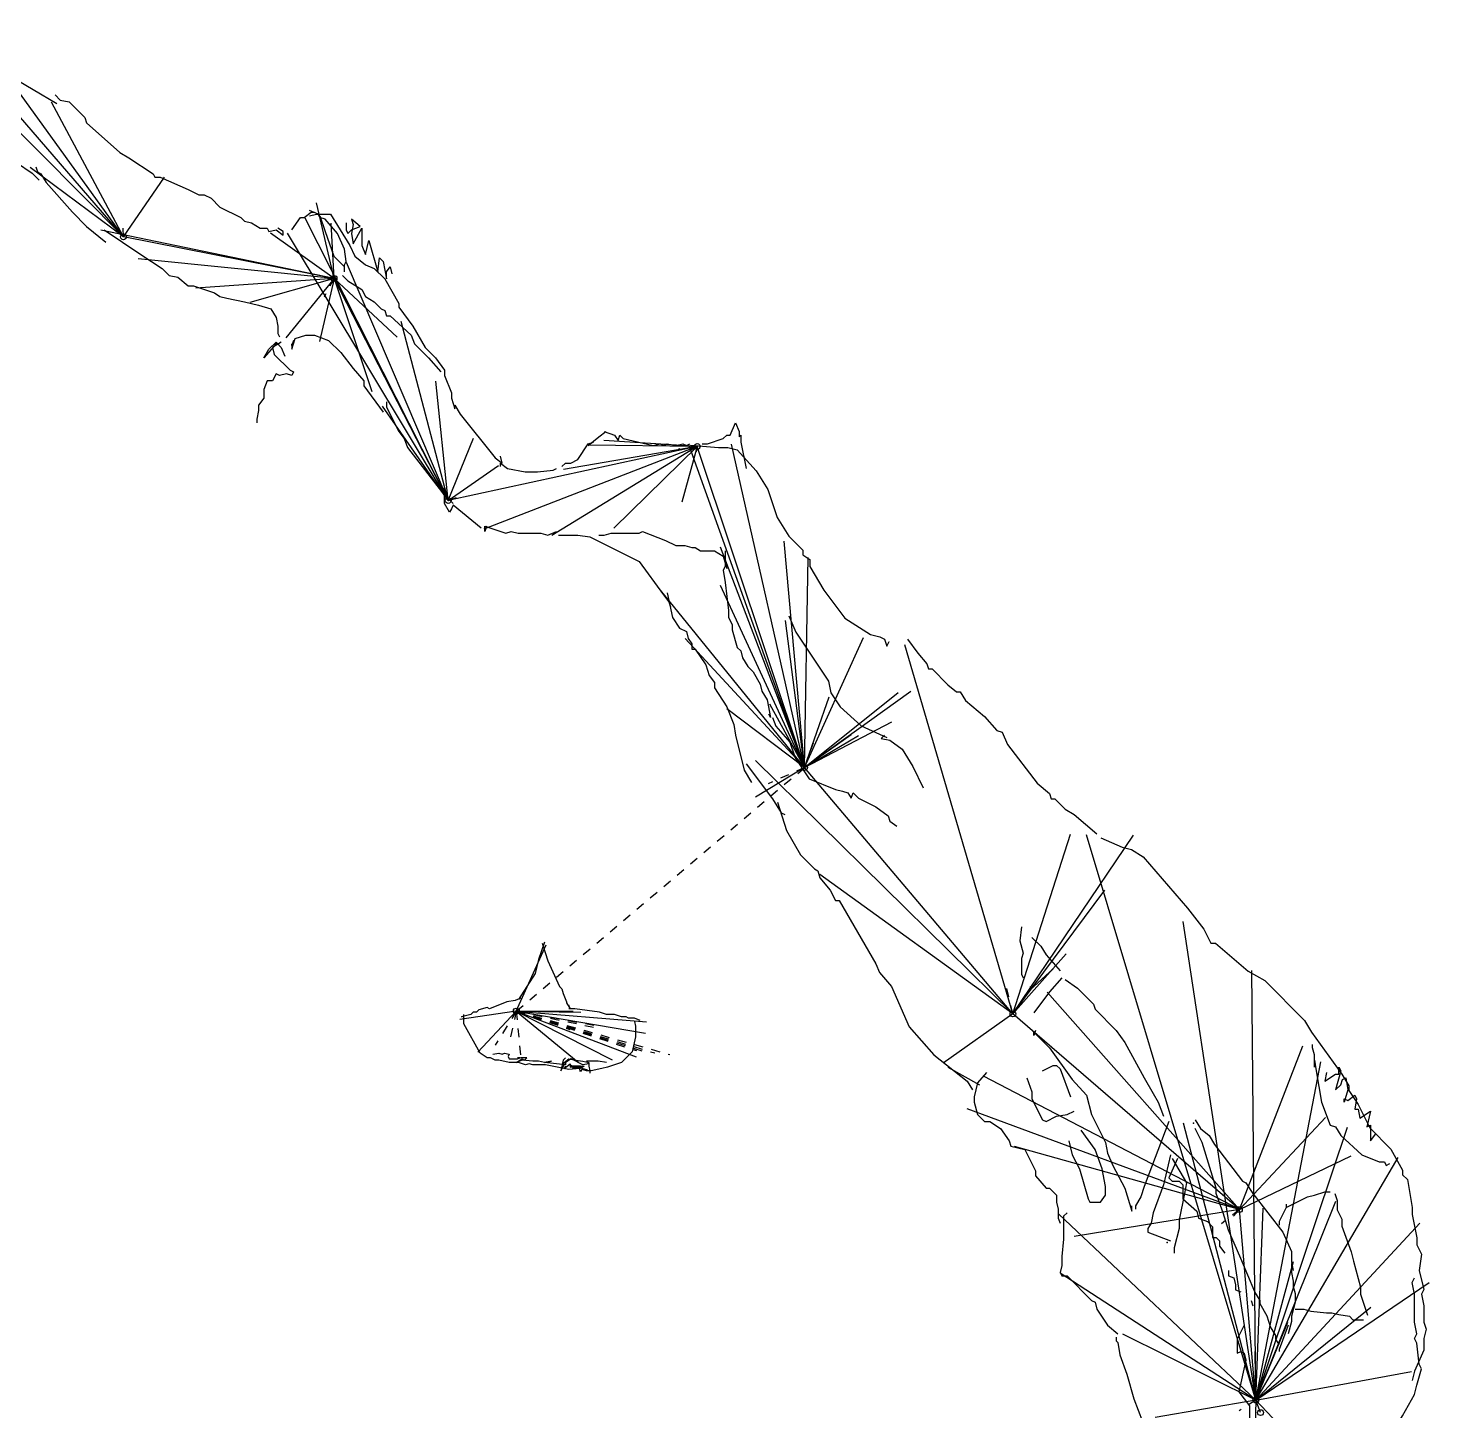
# Model space of a CAD drawing. Header units: millimetres. Extents: x -279 to 9, y -50 to 310.
# Drawn here: x -120.56 to -72.48, y 126.66 to 173.96 of the extents above; entities that cross this region are included whole.
import ezdxf

# ---------------------------------------------------------------- set-up
doc = ezdxf.new("R2010")
doc.units = ezdxf.units.MM
doc.linetypes.add('DASH', pattern=[0.6, 0.3, -0.3])

msp = doc.modelspace()

# ---------------------------------------------------------------- linework, layer by layer
at = {"layer": 'Shots', "color": 1}
for p, q in [((-117.304, 166.818), (-123.97, 173.54)), ((-110.1, 165.398), (-117.304, 166.818)), ((-106.194, 157.798), (-110.1, 165.398)), ((-97.676, 159.65), (-106.194, 157.798)), ((-94.002, 148.668), (-97.676, 159.65)), ((-86.876, 140.238), (-94.002, 148.668)), ((-79.13, 133.546), (-86.876, 140.238)), ((-78.564, 127.03), (-79.13, 133.546)), ((-78.406, 126.602), (-78.564, 127.03))]:
    msp.add_line(p, q, dxfattribs=at)
for centre in [(-117.304, 166.818), (-110.1, 165.398), (-97.676, 159.65), (-106.194, 157.798), (-94.002, 148.668), (-103.864, 140.338), (-86.876, 140.238), (-79.13, 133.546), (-78.564, 127.03), (-78.406, 126.602)]:
    msp.add_circle(centre, 0.1, dxfattribs=at)
at = {"layer": 'Sketch', "color": 255, "linetype": 'DASH'}
msp.add_line((-103.864, 140.338), (-94.002, 148.668), dxfattribs=at)
at = {"layer": 'Sketch', "color": 0}
for points in [[(-123.124, 173.958), (-122.644, 173.658), (-121.984, 173.658), (-121.744, 173.478), (-121.684, 173.298), (-121.684, 173.298), (-121.564, 173.118), (-121.504, 172.878), (-121.204, 172.338), (-119.584, 171.378)], [(-119.644, 171.678), (-119.464, 171.498), (-119.164, 171.438), (-118.624, 170.898), (-118.564, 170.718), (-117.424, 169.698), (-117.124, 169.518), (-116.284, 168.978), (-116.224, 168.858), (-116.044, 168.858), (-115.084, 168.438), (-114.724, 168.258), (-114.544, 168.258), (-114.304, 168.138), (-114.004, 167.838), (-113.284, 167.478), (-113.164, 167.358), (-112.924, 167.298), (-112.624, 167.118), (-112.384, 167.118), (-112.324, 166.998), (-112.084, 167.058), (-111.844, 166.878), (-111.844, 166.998), (-112.024, 167.118)], [(-127.204, 167.318), (-126.604, 167.918), (-126.544, 168.098), (-126.244, 168.398), (-125.944, 168.818), (-125.284, 169.538), (-124.984, 169.658), (-124.564, 169.958), (-123.844, 170.378), (-123.604, 170.618), (-123.364, 170.618), (-123.124, 170.558), (-122.524, 170.198), (-122.404, 170.198), (-122.284, 170.078), (-122.164, 170.078), (-121.864, 169.778), (-121.744, 169.778), (-121.384, 169.538), (-121.264, 169.538), (-120.964, 169.358), (-120.424, 168.998), (-120.184, 168.758)], [(-120.304, 169.218), (-120.244, 169.038), (-120.124, 168.978), (-119.944, 168.678), (-119.044, 167.658), (-118.564, 167.178), (-117.904, 166.638)], [(-111.544, 167.058), (-111.244, 167.478), (-111.124, 167.478), (-110.884, 167.658), (-110.764, 167.658)], [(-109.744, 165.618), (-109.744, 165.858), (-109.684, 165.978), (-109.744, 166.398), (-109.984, 166.938), (-110.404, 167.418), (-110.584, 167.478), (-110.644, 167.598), (-110.944, 167.718)], [(-110.944, 167.538), (-110.704, 167.598), (-110.224, 167.598), (-109.564, 166.518), (-109.384, 166.158), (-109.024, 165.858), (-108.724, 165.738), (-108.364, 165.378), (-107.884, 164.538), (-107.884, 164.418), (-107.404, 163.758), (-106.984, 163.038), (-106.624, 162.678), (-106.324, 162.258), (-106.324, 162.078), (-106.084, 161.478), (-106.084, 161.298), (-105.964, 160.938), (-105.964, 161.058), (-105.784, 160.758), (-104.584, 159.258), (-104.344, 159.078), (-104.404, 159.318)], [(-110.584, 167.538), (-110.404, 166.998), (-110.104, 166.158), (-109.744, 165.798)], [(-109.684, 167.298), (-109.684, 167.058), (-109.624, 166.938), (-109.504, 167.058), (-109.204, 167.178), (-109.504, 167.418), (-109.444, 167.238), (-109.504, 166.938), (-109.444, 166.578), (-109.144, 167.118), (-109.144, 166.518), (-109.024, 166.218), (-108.904, 166.698), (-108.604, 165.618), (-108.544, 166.098), (-108.424, 165.978), (-108.304, 165.378), (-108.304, 165.618), (-108.184, 165.798), (-108.124, 165.558)], [(-117.964, 167.058), (-116.704, 166.218), (-115.984, 165.738), (-115.744, 165.498), (-115.444, 165.438), (-115.084, 165.138), (-114.904, 165.138), (-114.184, 164.898), (-114.004, 164.778), (-113.764, 164.718), (-113.164, 164.598), (-112.684, 164.478), (-112.264, 164.358), (-112.084, 164.058), (-112.024, 163.758), (-112.024, 163.518), (-111.964, 163.398)], [(-109.804, 165.498), (-109.624, 165.318), (-109.144, 165.018), (-109.024, 164.778), (-108.724, 164.598), (-108.484, 164.358), (-108.364, 164.298), (-108.304, 164.118), (-108.184, 164.118), (-107.464, 163.458), (-107.344, 163.158), (-106.864, 162.678), (-106.444, 162.198)], [(-111.484, 163.278), (-111.544, 163.098), (-111.544, 163.158), (-111.544, 162.978), (-111.424, 163.338), (-111.064, 163.458), (-110.764, 163.458), (-110.284, 163.278), (-109.864, 162.858), (-109.444, 162.318), (-109.084, 161.898), (-109.084, 161.718), (-108.424, 160.818)], [(-108.304, 161.178), (-108.304, 160.998), (-107.884, 160.158), (-107.704, 159.918), (-107.584, 159.618), (-106.384, 158.058), (-106.024, 157.698)], [(-101.404, 159.678), (-101.044, 159.978), (-100.804, 160.158)], [(-100.864, 160.158), (-100.504, 160.038), (-100.384, 159.858), (-100.324, 160.038), (-100.204, 159.918), (-99.184, 159.678), (-98.944, 159.738), (-98.824, 159.678), (-98.704, 159.738), (-98.404, 159.678), (-98.164, 159.738), (-98.044, 159.678), (-97.924, 159.738)], [(-97.504, 159.738), (-97.324, 159.738), (-96.784, 159.918), (-96.664, 160.038), (-96.544, 160.038), (-96.364, 160.458), (-96.244, 160.158), (-96.244, 159.978), (-96.184, 160.038), (-96.184, 159.798), (-96.004, 158.898)], [(-102.304, 158.958), (-102.184, 159.078), (-102.004, 159.078), (-101.764, 159.198), (-101.404, 159.738), (-101.224, 159.798)], [(-97.904, 159.698), (-96.944, 159.618), (-96.624, 159.618), (-96.304, 159.538), (-95.664, 158.818), (-95.264, 158.178), (-94.944, 157.218), (-94.544, 156.578), (-94.064, 156.098), (-94.064, 155.938), (-93.824, 155.778), (-93.824, 155.538), (-93.344, 154.738), (-92.624, 153.778), (-91.744, 153.218), (-91.424, 153.138), (-91.264, 153.058), (-91.184, 152.818), (-91.104, 152.978), (-91.104, 152.978)], [(-104.404, 158.958), (-104.404, 159.078), (-104.164, 158.898), (-103.564, 158.778), (-103.144, 158.778), (-102.604, 158.838), (-102.484, 158.898)], [(-105.064, 156.858), (-106.024, 157.638), (-106.084, 157.518), (-106.084, 157.518), (-106.144, 157.398), (-106.324, 157.698), (-106.324, 158.238)], [(-104.884, 156.918), (-104.944, 156.738), (-104.944, 156.918), (-104.224, 156.678), (-104.044, 156.738), (-103.804, 156.678), (-103.024, 156.678), (-102.784, 156.618), (-102.484, 156.738)], [(-102.424, 156.618), (-101.764, 156.618), (-101.344, 156.558), (-99.664, 155.718), (-98.824, 154.578), (-98.644, 154.338), (-98.584, 154.158)], [(-98.704, 154.638), (-98.524, 153.798), (-98.284, 153.438), (-98.044, 153.318), (-97.984, 153.078), (-97.864, 152.898), (-97.864, 152.718), (-97.744, 152.718), (-97.384, 152.178), (-97.264, 151.818), (-97.084, 151.578), (-97.084, 151.398), (-96.664, 150.738), (-96.424, 150.138), (-96.364, 149.778), (-96.064, 148.578), (-95.824, 148.158)], [(-90.484, 153.058), (-90.124, 152.578), (-89.824, 152.218), (-89.764, 152.038), (-89.644, 152.038), (-89.104, 151.498), (-88.804, 151.258), (-88.684, 151.258), (-88.504, 150.958), (-87.844, 150.418), (-87.424, 149.938), (-87.244, 149.878), (-87.064, 149.458), (-86.044, 148.138), (-85.624, 147.778), (-85.564, 147.598), (-85.444, 147.598), (-85.084, 147.238), (-84.784, 147.058), (-84.004, 146.398)], [(-96.004, 148.798), (-95.104, 147.598), (-94.804, 147.118), (-94.684, 147.058)], [(-94.924, 147.478), (-94.624, 146.518), (-94.144, 145.678), (-93.664, 145.198), (-93.544, 145.138), (-93.484, 144.898), (-93.124, 144.478), (-92.944, 144.118), (-92.824, 144.118), (-91.564, 141.958), (-91.444, 141.658), (-91.024, 141.178), (-90.424, 139.798), (-89.584, 138.838), (-88.444, 137.938), (-88.264, 137.638)], [(-83.864, 146.258), (-83.144, 145.938), (-82.824, 145.858), (-82.424, 145.618), (-80.904, 143.858), (-80.344, 143.138), (-80.104, 142.658), (-79.944, 142.658), (-78.824, 141.698), (-78.264, 141.378), (-76.904, 140.018), (-76.664, 139.618), (-75.624, 138.178), (-75.384, 137.778), (-75.384, 137.618), (-75.064, 137.138), (-74.664, 136.338), (-73.944, 135.618), (-73.544, 134.898), (-73.544, 134.738), (-73.384, 134.578), (-73.224, 133.618), (-73.224, 133.378), (-73.064, 132.578), (-73.064, 132.338), (-72.904, 132.018), (-72.984, 131.458), (-72.824, 130.818), (-72.904, 130.658), (-72.824, 130.258), (-72.824, 129.698), (-72.744, 129.458), (-72.824, 129.138), (-72.824, 128.738), (-73.144, 128.018), (-73.224, 127.698)], [(-86.584, 143.218), (-86.644, 142.738), (-86.524, 142.318), (-86.584, 142.138), (-86.584, 141.598), (-86.524, 141.478)], [(-86.224, 142.858), (-85.924, 142.558), (-85.744, 142.258), (-85.264, 141.718)], [(-102.904, 142.698), (-103.104, 142.098), (-103.224, 141.618), (-103.784, 140.738)], [(-102.984, 142.658), (-102.784, 142.058), (-102.384, 141.178), (-102.304, 141.098), (-102.264, 140.938), (-102.144, 140.658), (-102.144, 140.618), (-102.024, 140.418), (-102.064, 140.538)], [(-86.284, 141.178), (-86.284, 141.058), (-85.504, 141.778)], [(-85.204, 141.478), (-85.624, 140.998), (-86.164, 140.278)], [(-85.084, 141.418), (-84.664, 141.118), (-84.124, 140.578), (-84.064, 140.398), (-83.344, 139.678), (-83.044, 139.258), (-82.384, 138.058), (-82.084, 137.518), (-81.904, 137.218), (-81.724, 136.738)], [(-103.704, 140.778), (-103.904, 140.698), (-104.184, 140.658), (-104.784, 140.418), (-104.864, 140.458), (-105.144, 140.378), (-105.224, 140.298), (-105.344, 140.298), (-105.424, 140.218), (-105.744, 140.138), (-105.664, 140.178)], [(-99.624, 140.018), (-99.824, 140.098), (-100.024, 140.098), (-100.104, 140.138), (-100.264, 140.138), (-100.504, 140.218), (-100.784, 140.218), (-101.024, 140.298), (-101.864, 140.418), (-102.064, 140.418)], [(-99.824, 139.978), (-99.784, 139.818), (-99.784, 139.458), (-99.904, 138.938), (-100.264, 138.578), (-100.744, 138.418), (-100.944, 138.378), (-101.304, 138.298), (-101.464, 138.298), (-101.624, 138.338), (-101.664, 138.258), (-101.704, 138.378), (-102.064, 138.338), (-102.864, 138.498), (-103.304, 138.498), (-103.424, 138.538), (-103.544, 138.498), (-103.784, 138.578), (-104.104, 138.578), (-104.464, 138.658), (-104.584, 138.658), (-104.744, 138.738), (-104.864, 138.738), (-105.104, 138.898), (-105.664, 139.898), (-105.664, 140.218)], [(-86.104, 139.678), (-86.164, 139.498), (-86.164, 139.618), (-85.624, 139.078), (-84.844, 137.998), (-84.364, 137.458), (-84.184, 136.798), (-83.704, 135.838), (-83.644, 135.478), (-83.464, 135.058), (-83.044, 134.278), (-82.804, 133.498), (-82.804, 133.678)], [(-76.564, 138.418), (-76.564, 138.838), (-76.624, 139.078), (-76.624, 139.198)], [(-102.184, 138.738), (-102.264, 138.658), (-102.344, 138.298), (-102.224, 138.498), (-102.224, 138.578), (-102.064, 138.698), (-101.824, 138.658), (-101.584, 138.618), (-101.384, 138.578), (-101.384, 138.578), (-101.384, 138.458), (-101.344, 138.298), (-101.344, 138.218)], [(-102.184, 138.458), (-102.224, 138.378), (-102.024, 138.538), (-102.024, 138.418), (-101.864, 138.458), (-101.944, 138.378), (-101.824, 138.378), (-101.704, 138.458), (-101.544, 138.458), (-101.664, 138.378), (-101.664, 138.458), (-101.944, 138.458), (-101.944, 138.458), (-102.024, 138.498), (-101.944, 138.418), (-101.744, 138.418), (-101.464, 138.338), (-101.424, 138.298)], [(-76.564, 138.658), (-76.504, 138.298), (-76.324, 137.218), (-76.024, 136.438), (-75.844, 136.378), (-75.664, 136.078), (-74.944, 135.418), (-74.344, 135.178), (-74.164, 135.178), (-74.104, 135.058), (-73.984, 135.118)], [(-89.104, 138.418), (-88.024, 137.818)], [(-87.784, 138.238), (-88.084, 137.878), (-88.144, 137.638), (-88.204, 137.398), (-88.204, 137.218), (-88.084, 136.798), (-87.844, 136.558), (-87.664, 136.558), (-87.304, 136.318), (-87.004, 135.898), (-86.944, 135.718), (-86.704, 135.658), (-86.464, 135.598), (-86.104, 134.878), (-86.104, 134.698), (-85.744, 134.278), (-85.624, 134.278), (-85.384, 134.038), (-85.384, 133.798), (-85.324, 133.558), (-85.324, 133.258), (-85.264, 133.078)], [(-86.404, 138.058), (-86.224, 137.578), (-86.224, 137.338), (-85.864, 136.618), (-85.744, 136.558), (-85.384, 136.738), (-85.024, 136.798), (-84.784, 136.918)], [(-85.864, 138.298), (-85.504, 138.478), (-85.384, 138.478), (-85.264, 138.358), (-84.904, 137.398)], [(-76.144, 138.238), (-76.204, 137.938), (-75.844, 138.178), (-75.724, 138.178), (-75.724, 138.418), (-75.664, 138.298), (-75.844, 137.638), (-75.664, 137.818), (-75.604, 137.998), (-75.484, 138.058), (-75.424, 137.638), (-75.544, 137.218), (-75.544, 137.338), (-75.424, 137.278), (-75.184, 137.458), (-75.124, 137.338), (-75.184, 136.978), (-75.064, 136.978), (-75.004, 136.678), (-74.644, 136.918), (-74.764, 136.378), (-74.644, 136.438), (-74.644, 135.898), (-74.464, 136.138)], [(-80.644, 136.618), (-80.464, 136.318), (-80.164, 136.078), (-79.984, 135.778), (-79.024, 134.518), (-78.904, 134.458), (-78.664, 134.098), (-77.644, 132.778), (-77.344, 132.118), (-77.344, 131.758), (-77.284, 131.458)], [(-84.964, 135.898), (-84.844, 135.418), (-84.604, 134.938), (-84.304, 133.918), (-84.244, 133.798), (-83.884, 133.798), (-83.704, 134.038), (-83.704, 134.338), (-83.824, 134.938), (-84.064, 135.598), (-84.544, 136.258)], [(-81.544, 136.558), (-82.384, 134.338), (-82.504, 133.978), (-82.684, 133.678), (-82.684, 133.558)], [(-77.764, 128.938), (-77.884, 129.118), (-77.884, 129.238), (-78.064, 129.538), (-78.184, 129.898), (-78.424, 130.318), (-78.424, 130.438), (-78.604, 130.738), (-79.084, 131.878), (-79.504, 132.838), (-79.684, 133.438), (-79.924, 134.098), (-79.924, 134.278), (-80.404, 135.838), (-80.644, 136.318)], [(-81.484, 135.418), (-81.724, 134.398), (-82.084, 133.438), (-82.144, 133.078), (-82.264, 132.898), (-82.264, 132.778), (-81.484, 132.478)], [(-81.424, 135.298), (-80.944, 134.458), (-81.004, 134.098), (-81.184, 133.198), (-81.184, 132.898), (-81.364, 132.238), (-81.364, 132.058)], [(-77.524, 133.738), (-77.524, 133.618), (-77.764, 133.138), (-77.764, 133.018)], [(-77.524, 133.618), (-76.804, 133.978), (-76.564, 134.038), (-76.204, 134.158), (-76.024, 134.158)], [(-75.864, 134.098), (-75.784, 133.858), (-75.784, 133.858), (-75.784, 133.538), (-75.624, 133.218), (-75.624, 132.978), (-75.304, 132.098), (-75.224, 131.778), (-74.984, 130.898), (-74.984, 130.658), (-74.744, 129.938), (-74.744, 129.938)], [(-85.024, 133.438), (-85.144, 133.318), (-85.144, 132.538), (-85.204, 131.938), (-85.204, 131.638), (-85.264, 131.398), (-85.204, 131.278), (-85.024, 131.278), (-84.184, 130.438), (-84.064, 130.378), (-84.004, 130.138), (-83.644, 129.598), (-83.284, 129.298)], [(-77.344, 131.698), (-77.344, 131.398), (-77.284, 131.098), (-77.284, 130.918), (-77.224, 130.678), (-77.224, 130.378), (-77.344, 129.898), (-77.344, 129.718), (-77.464, 129.298)], [(-74.984, 125.698), (-75.064, 125.858), (-75.064, 125.698), (-74.664, 125.938), (-74.184, 125.938), (-73.944, 126.098), (-73.784, 126.098), (-73.544, 126.498), (-73.144, 127.218), (-73.064, 127.538), (-72.904, 128.098), (-72.984, 128.258), (-73.064, 128.978), (-73.144, 129.138), (-73.064, 129.298), (-73.144, 129.698), (-73.144, 130.658), (-73.224, 131.058), (-73.144, 131.218)], [(-77.224, 130.138), (-76.924, 130.138), (-76.684, 130.078), (-76.144, 130.018), (-75.964, 130.018), (-75.724, 129.958), (-75.364, 129.898), (-75.244, 129.778), (-74.884, 129.778)], [(-77.464, 129.598), (-77.764, 128.758), (-77.764, 128.698)], [(-83.344, 129.178), (-83.344, 129.058), (-83.284, 128.998), (-83.224, 128.578), (-82.984, 127.918), (-82.744, 127.078), (-82.444, 126.298), (-82.204, 125.878), (-82.264, 126.058)]]:
    msp.add_lwpolyline(points, dxfattribs=at)
at = {"layer": 'Sketch', "color": 5}
for points in [[(-111.904, 163.218), (-112.204, 163.038), (-112.144, 162.798), (-111.604, 162.258), (-111.484, 162.198), (-111.544, 162.078), (-111.724, 162.138), (-111.964, 162.078), (-112.084, 162.138), (-112.204, 161.898), (-112.384, 161.898), (-112.504, 161.598), (-112.504, 161.298), (-112.684, 161.058), (-112.684, 160.878), (-112.744, 160.578), (-112.744, 160.458)], [(-111.964, 163.158), (-112.084, 163.158), (-112.504, 162.678), (-112.324, 162.978), (-112.084, 163.218), (-111.904, 163.038), (-111.784, 162.738)], [(-104.664, 138.858), (-104.464, 138.898), (-104.344, 138.858), (-104.264, 138.898), (-104.104, 138.858), (-104.144, 138.778), (-104.104, 138.698), (-103.824, 138.698), (-103.744, 138.738), (-103.824, 138.738)], [(-100.784, 138.578), (-101.064, 138.618), (-101.464, 138.618), (-101.384, 138.538), (-101.584, 138.498), (-101.984, 138.698), (-102.184, 138.578), (-102.184, 138.498), (-102.904, 138.578), (-102.664, 138.618), (-102.904, 138.578), (-103.104, 138.618), (-103.304, 138.618), (-103.304, 138.618), (-103.664, 138.658), (-103.864, 138.578), (-103.664, 138.698), (-103.584, 138.658), (-103.504, 138.738), (-103.704, 138.738), (-103.824, 138.698)], [(-81.244, 135.298), (-81.544, 134.638), (-81.424, 134.518), (-81.184, 134.518), (-81.064, 134.398), (-81.064, 133.918), (-80.584, 133.498), (-80.524, 133.258), (-80.224, 133.138), (-80.044, 132.958), (-80.044, 132.598), (-79.924, 132.598), (-79.804, 132.478), (-79.804, 132.298), (-79.624, 132.058)], [(-79.504, 131.458), (-79.504, 131.278), (-79.324, 131.218), (-79.264, 130.978), (-79.264, 130.798), (-79.084, 130.738)], [(-78.724, 130.438), (-78.664, 130.258)], [(-78.964, 129.598), (-79.204, 129.118), (-79.204, 128.638), (-79.084, 128.698), (-78.964, 128.638), (-78.904, 128.398), (-79.144, 127.318), (-78.784, 126.838), (-78.784, 126.418), (-78.724, 126.118), (-78.844, 125.818), (-78.844, 124.558)], [(-78.604, 128.698), (-78.604, 128.278)]]:
    msp.add_lwpolyline(points, dxfattribs=at)
at = {"layer": 'Sketch', "color": 3}
for points in [[(-101.044, 156.618), (-100.864, 156.618), (-100.624, 156.678), (-99.664, 156.678), (-99.544, 156.738), (-98.764, 156.438), (-98.404, 156.258), (-98.104, 156.258), (-97.864, 156.198), (-97.744, 156.198), (-97.564, 156.078), (-97.084, 156.078), (-96.784, 155.898), (-96.664, 155.478)], [(-96.724, 156.078), (-96.724, 155.538), (-96.784, 155.418), (-96.724, 154.998), (-96.604, 154.038), (-96.604, 153.798), (-96.484, 153.558), (-96.484, 153.378), (-96.304, 152.778), (-96.184, 152.658), (-96.124, 152.418), (-95.944, 152.118), (-95.764, 151.938), (-95.524, 151.518), (-95.464, 151.278), (-95.284, 150.978), (-95.164, 150.378), (-95.224, 150.498)], [(-94.544, 153.858), (-94.304, 153.298), (-93.184, 151.618), (-93.104, 151.218), (-92.784, 150.738), (-92.064, 150.098), (-91.184, 149.698)], [(-95.104, 150.378), (-94.984, 150.078), (-94.504, 149.538), (-94.324, 148.998), (-93.844, 148.278), (-92.944, 147.918), (-92.704, 147.858), (-92.524, 147.798), (-92.404, 147.618), (-92.344, 147.798), (-92.164, 147.618), (-91.564, 147.318), (-91.144, 147.018), (-91.084, 146.838), (-90.844, 146.658)], [(-91.264, 149.778), (-91.384, 149.658), (-91.084, 149.598), (-90.664, 149.298), (-90.304, 148.698), (-89.944, 147.978)]]:
    msp.add_lwpolyline(points, dxfattribs=at)
at = {"layer": 'Sketch', "color": 0}
for p in [(-80.704, 136.498), (-81.604, 132.418)]:
    msp.add_point(p, dxfattribs=at)
at = {"layer": 'XSect', "color": 1}
for p, q in [((-117.304, 166.818), (-123.388, 173.868)), ((-117.304, 166.818), (-121.27, 172.312)), ((-117.304, 166.818), (-119.768, 171.42)), ((-117.304, 166.818), (-120.49, 169.194)), ((-117.304, 166.818), (-115.894, 168.858)), ((-110.1, 165.398), (-110.702, 167.982)), ((-106.194, 157.798), (-111.088, 167.456)), ((-110.1, 165.398), (-118.076, 167.05)), ((-110.1, 165.398), (-112.27, 166.942)), ((-106.194, 157.798), (-111.69, 166.942)), ((-110.1, 165.398), (-110.194, 167.286)), ((-110.1, 165.398), (-116.802, 166.066)), ((-106.194, 157.798), (-109.67, 165.936)), ((-110.1, 165.398), (-114.83, 165.064)), ((-110.1, 165.398), (-112.984, 164.57)), ((-110.1, 165.398), (-111.746, 163.366)), ((-110.1, 165.398), (-110.598, 163.238)), ((-110.1, 165.398), (-107.936, 163.384)), ((-110.1, 165.398), (-108.806, 161.534)), ((-106.194, 157.798), (-107.808, 163.926)), ((-106.194, 157.798), (-106.618, 161.88)), ((-106.194, 157.798), (-108.44, 161.026)), ((-106.194, 157.798), (-105.334, 159.93)), ((-97.676, 159.65), (-101.402, 159.698)), ((-97.676, 159.65), (-100.872, 159.85)), ((-94.002, 148.668), (-96.5, 159.724)), ((-97.676, 159.65), (-104.978, 156.822)), ((-97.676, 159.65), (-102.648, 156.604)), ((-97.676, 159.65), (-102.252, 158.862)), ((-97.676, 159.65), (-100.532, 156.856)), ((-97.676, 159.65), (-98.202, 157.748)), ((-94.002, 148.668), (-97.94, 159.648)), ((-106.194, 157.798), (-104.472, 158.996)), ((-94.002, 148.668), (-94.696, 156.414)), ((-94.002, 148.668), (-96.878, 156.21)), ((-94.002, 148.668), (-93.884, 155.85)), ((-94.002, 148.668), (-96.884, 154.894)), ((-94.002, 148.668), (-98.934, 154.734)), ((-94.002, 148.668), (-94.656, 153.696)), ((-94.002, 148.668), (-98.088, 153.086)), ((-94.002, 148.668), (-91.992, 153.118)), ((-86.876, 140.238), (-90.568, 152.868)), ((-94.002, 148.668), (-90.372, 151.274)), ((-94.002, 148.668), (-90.806, 151.234)), ((-94.002, 148.668), (-93.158, 151.09)), ((-94.002, 148.668), (-96.666, 150.68)), ((-94.002, 148.668), (-95.194, 150.834)), ((-94.002, 148.668), (-91.02, 150.226)), ((-94.002, 148.668), (-92.41, 149.8)), ((-94.002, 148.668), (-92.16, 149.764)), ((-86.876, 140.238), (-95.68, 148.902)), ((-94.002, 148.668), (-95.678, 147.658)), ((-86.876, 140.238), (-84.91, 146.39)), ((-86.876, 140.238), (-82.75, 146.356)), ((-78.564, 127.03), (-84.36, 146.37)), ((-86.876, 140.238), (-93.478, 145.01)), ((-86.876, 140.238), (-83.734, 144.472)), ((-78.564, 127.03), (-81.052, 143.398)), ((-103.864, 140.338), (-102.842, 142.598)), ((-86.876, 140.238), (-85.06, 142.3)), ((-78.564, 127.03), (-78.706, 141.728)), ((-79.13, 133.546), (-85.704, 140.986)), ((-103.864, 140.338), (-105.796, 140.048)), ((-103.864, 140.338), (-105.176, 138.926)), ((-103.864, 140.338), (-101.918, 140.33)), ((-103.864, 140.338), (-99.41, 139.97)), ((-103.864, 140.338), (-99.768, 138.77)), ((-103.864, 140.338), (-101.75, 138.584)), ((-103.864, 140.338), (-100.584, 138.674)), ((-103.864, 140.338), (-101.654, 140.304)), ((-103.864, 140.338), (-99.45, 139.582)), ((-86.876, 140.238), (-89.266, 138.56)), ((-79.13, 133.546), (-76.954, 139.15)), ((-78.564, 127.03), (-76.346, 138.606)), ((-79.13, 133.546), (-87.882, 138.112)), ((-79.13, 133.546), (-88.436, 136.988)), ((-79.13, 133.546), (-76.186, 136.698)), ((-78.564, 127.03), (-81.046, 136.506)), ((-78.564, 127.03), (-75.436, 136.37)), ((-79.13, 133.546), (-86.822, 135.7)), ((-79.13, 133.546), (-75.308, 135.382)), ((-78.564, 127.03), (-73.702, 135.332)), ((-78.564, 127.03), (-75.826, 133.838)), ((-78.564, 127.03), (-85.304, 133.388)), ((-79.13, 133.546), (-84.782, 132.628)), ((-78.564, 127.03), (-78.32, 133.59)), ((-78.564, 127.03), (-72.962, 133.082)), ((-78.564, 127.03), (-77.276, 131.768)), ((-78.564, 127.03), (-85.262, 131.37)), ((-78.564, 127.03), (-72.632, 131.05)), ((-78.564, 127.03), (-74.63, 130.212)), ((-78.564, 127.03), (-77.474, 129.698)), ((-78.564, 127.03), (-83.118, 129.282)), ((-78.564, 127.03), (-73.238, 128.01)), ((-78.564, 127.03), (-82.012, 126.438)), ((-78.564, 127.03), (-78.678, 122.746)), ((-78.564, 127.03), (-72.476, 120.586))]:
    msp.add_line(p, q, dxfattribs=at)
at = {"layer": 'XSect', "color": 1, "linetype": 'DASH'}
for p, q in [((-117.304, 166.818), (-117.318, 167.168)), ((-110.1, 165.398), (-110.434, 164.758)), ((-97.676, 159.65), (-98.318, 159.556)), ((-97.676, 159.65), (-97.714, 159.462)), ((-97.676, 159.65), (-97.688, 159.586)), ((-106.194, 157.798), (-105.67, 157.99)), ((-106.194, 157.798), (-105.758, 157.97)), ((-94.002, 148.668), (-93.606, 149.78)), ((-94.002, 148.668), (-95.248, 148.11)), ((-86.876, 140.238), (-87.134, 141.34)), ((-103.864, 140.338), (-104.592, 139.17)), ((-103.864, 140.338), (-104.116, 139.194)), ((-103.864, 140.338), (-101.106, 139.762)), ((-103.864, 140.338), (-99.126, 138.904)), ((-103.864, 140.338), (-99.378, 138.92)), ((-103.864, 140.338), (-98.61, 138.85)), ((-103.864, 140.338), (-99.758, 138.984)), ((-103.864, 140.338), (-103.37, 140.164)), ((-103.864, 140.338), (-102.03, 139.712)), ((-103.864, 140.338), (-101.174, 139.85)), ((-103.864, 140.338), (-103.696, 138.552)), ((-79.13, 133.546), (-79.742, 133.058)), ((-79.13, 133.546), (-79.454, 133.168)), ((-78.564, 127.03), (-79.14, 126.666)), ((-78.564, 127.03), (-78.608, 126.992))]:
    msp.add_line(p, q, dxfattribs=at)

doc.saveas('drawing.dxf')
